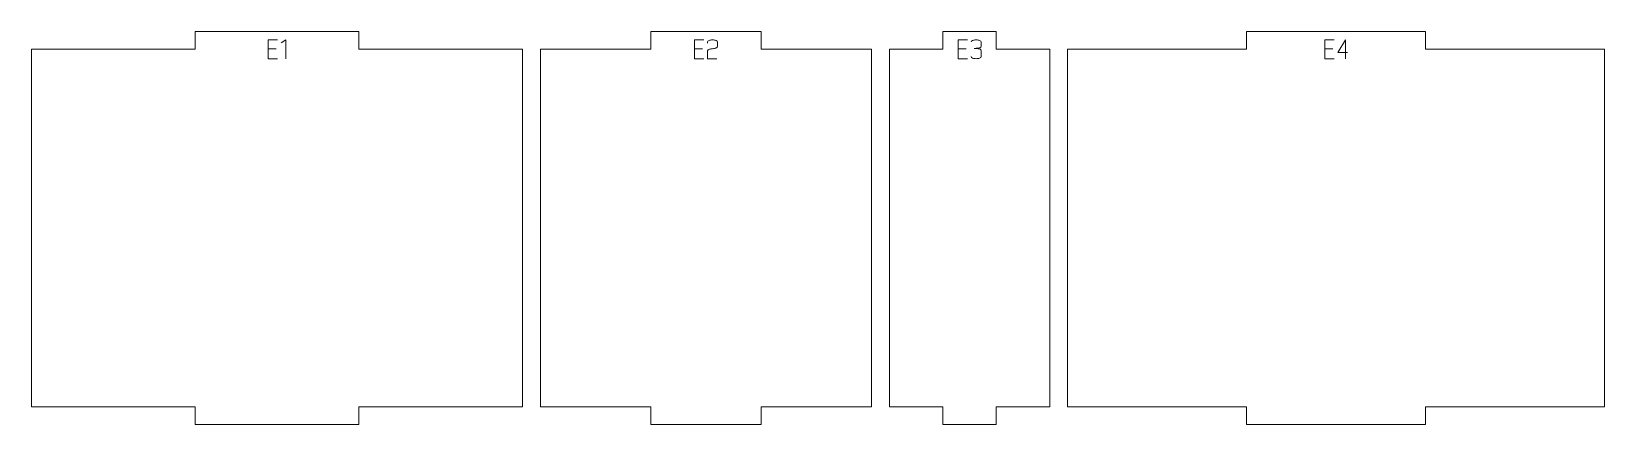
# Model space of a CAD drawing. Header units: centimetres. Extents: x -249 to 275, y -506 to 461.
# Drawn here: x -248.57 to -222.16, y 70.08 to 76.68 of the extents above; entities that cross this region are included whole.
import ezdxf

# ---------------------------------------------------------------- set-up
doc = ezdxf.new("R2010")
doc.units = ezdxf.units.CM
doc.header["$MEASUREMENT"] = 0
doc.layers.add('Capa 1', color=7, linetype='Continuous')

msp = doc.modelspace()

# ---------------------------------------------------------------- linework, layer by layer
at = {"layer": 'Capa 1', "color": 240, "lineweight": 9}
for points in [[(-248.5745, 76.37713), (-248.5745, 76.37713), (-248.5745, 70.37713), (-248.5745, 70.37713), (-248.5745, 70.37713), (-245.82591, 70.37713), (-245.82591, 70.37713), (-245.82591, 70.37713), (-245.82591, 70.07713), (-245.82591, 70.07713), (-245.82591, 70.07713), (-243.07731, 70.07713), (-243.07731, 70.07713), (-243.07731, 70.07713), (-243.07731, 70.37713), (-243.07731, 70.37713), (-243.07731, 70.37713), (-240.32872, 70.37713), (-240.32872, 70.37713), (-240.32872, 70.37713), (-240.32872, 76.37713), (-240.32872, 76.37713), (-240.32872, 76.37713), (-243.07731, 76.37713), (-243.07731, 76.37713), (-243.07731, 76.37713), (-243.07731, 76.67713), (-243.07731, 76.67713), (-243.07731, 76.67713), (-245.82591, 76.67713), (-245.82591, 76.67713), (-245.82591, 76.67713), (-245.82591, 76.37713), (-245.82591, 76.37713), (-245.82591, 76.37713), (-248.5745, 76.37713), (-248.5745, 76.37713)], [(-240.02872, 76.37713), (-240.02872, 76.37713), (-240.02872, 70.37713), (-240.02872, 70.37713), (-240.02872, 70.37713), (-238.17475, 70.37713), (-238.17475, 70.37713), (-238.17475, 70.37713), (-238.17475, 70.07713), (-238.17475, 70.07713), (-238.17475, 70.07713), (-236.32078, 70.07713), (-236.32078, 70.07713), (-236.32078, 70.07713), (-236.32078, 70.37713), (-236.32078, 70.37713), (-236.32078, 70.37713), (-234.46681, 70.37713), (-234.46681, 70.37713), (-234.46681, 70.37713), (-234.46681, 76.37713), (-234.46681, 76.37713), (-234.46681, 76.37713), (-236.32078, 76.37713), (-236.32078, 76.37713), (-236.32078, 76.37713), (-236.32078, 76.67713), (-236.32078, 76.67713), (-236.32078, 76.67713), (-238.17475, 76.67713), (-238.17475, 76.67713), (-238.17475, 76.67713), (-238.17475, 76.37713), (-238.17475, 76.37713), (-238.17475, 76.37713), (-240.02872, 76.37713), (-240.02872, 76.37713)], [(-234.16681, 76.37713), (-234.16681, 76.37713), (-234.16681, 70.37713), (-234.16681, 70.37713), (-234.16681, 70.37713), (-233.26991, 70.37713), (-233.26991, 70.37713), (-233.26991, 70.37713), (-233.26991, 70.07713), (-233.26991, 70.07713), (-233.26991, 70.07713), (-232.37301, 70.07713), (-232.37301, 70.07713), (-232.37301, 70.07713), (-232.37301, 70.37713), (-232.37301, 70.37713), (-232.37301, 70.37713), (-231.47612, 70.37713), (-231.47612, 70.37713), (-231.47612, 70.37713), (-231.47612, 76.37713), (-231.47612, 76.37713), (-231.47612, 76.37713), (-232.37301, 76.37713), (-232.37301, 76.37713), (-232.37301, 76.37713), (-232.37301, 76.67713), (-232.37301, 76.67713), (-232.37301, 76.67713), (-233.26991, 76.67713), (-233.26991, 76.67713), (-233.26991, 76.67713), (-233.26991, 76.37713), (-233.26991, 76.37713), (-233.26991, 76.37713), (-234.16681, 76.37713), (-234.16681, 76.37713)], [(-231.17612, 76.37713), (-231.17612, 76.37713), (-231.17612, 70.37713), (-231.17612, 70.37713), (-231.17612, 70.37713), (-228.17031, 70.37713), (-228.17031, 70.37713), (-228.17031, 70.37713), (-228.17031, 70.07713), (-228.17031, 70.07713), (-228.17031, 70.07713), (-225.1645, 70.07713), (-225.1645, 70.07713), (-225.1645, 70.07713), (-225.1645, 70.37713), (-225.1645, 70.37713), (-225.1645, 70.37713), (-222.1587, 70.37713), (-222.1587, 70.37713), (-222.1587, 70.37713), (-222.1587, 76.37713), (-222.1587, 76.37713), (-222.1587, 76.37713), (-225.1645, 76.37713), (-225.1645, 76.37713), (-225.1645, 76.37713), (-225.1645, 76.67713), (-225.1645, 76.67713), (-225.1645, 76.67713), (-228.17031, 76.67713), (-228.17031, 76.67713), (-228.17031, 76.67713), (-228.17031, 76.37713), (-228.17031, 76.37713), (-228.17031, 76.37713), (-231.17612, 76.37713), (-231.17612, 76.37713)]]:
    msp.add_open_spline(points, degree=3, knots=[0, 0, 0, 0, 0.08333333, 0.08333333, 0.08333333, 0.16666667, 0.16666667, 0.16666667, 0.25, 0.25, 0.25, 0.33333333, 0.33333333, 0.33333333, 0.41666667, 0.41666667, 0.41666667, 0.5, 0.5, 0.5, 0.58333333, 0.58333333, 0.58333333, 0.66666667, 0.66666667, 0.66666667, 0.75, 0.75, 0.75, 0.83333333, 0.83333333, 0.83333333, 0.91666667, 0.91666667, 0.91666667, 1, 1, 1, 1], dxfattribs=at)
at = {"layer": 'Capa 1', "color": 114, "lineweight": 9}
for points, knots in [([(-244.59974, 76.21993), (-244.59974, 76.21993), (-244.59974, 76.53637), (-244.59974, 76.53637), (-244.59974, 76.53637), (-244.44335, 76.53637), (-244.44335, 76.53637), (-244.44335, 76.53637), (-244.59974, 76.53637), (-244.59974, 76.53637), (-244.59974, 76.53637), (-244.59974, 76.38274), (-244.59974, 76.38274), (-244.59974, 76.38274), (-244.46537, 76.38274), (-244.46537, 76.38274), (-244.46537, 76.38274), (-244.59974, 76.38274), (-244.59974, 76.38274), (-244.59974, 76.38274), (-244.59974, 76.21993), (-244.59974, 76.21993), (-244.59974, 76.21993), (-244.44335, 76.21993), (-244.44335, 76.21993), (-244.44335, 76.21993), (-244.59974, 76.21993), (-244.59974, 76.21993)], [0, 0, 0, 0, 0.11111111, 0.11111111, 0.11111111, 0.22222222, 0.22222222, 0.22222222, 0.33333333, 0.33333333, 0.33333333, 0.44444444, 0.44444444, 0.44444444, 0.55555556, 0.55555556, 0.55555556, 0.66666667, 0.66666667, 0.66666667, 0.77777778, 0.77777778, 0.77777778, 0.88888889, 0.88888889, 0.88888889, 1, 1, 1, 1]), ([(-244.30348, 76.53683), (-244.30348, 76.53683), (-244.37961, 76.48409), (-244.37961, 76.48409), (-244.37961, 76.48409), (-244.30348, 76.53683), (-244.30348, 76.53683), (-244.30348, 76.53683), (-244.30348, 76.21993), (-244.30348, 76.21993), (-244.30348, 76.21993), (-244.30348, 76.53683), (-244.30348, 76.53683)], [0, 0, 0, 0, 0.25, 0.25, 0.25, 0.5, 0.5, 0.5, 0.75, 0.75, 0.75, 1, 1, 1, 1]), ([(-237.44038, 76.21993), (-237.44038, 76.21993), (-237.44038, 76.53637), (-237.44038, 76.53637), (-237.44038, 76.53637), (-237.28399, 76.53637), (-237.28399, 76.53637), (-237.28399, 76.53637), (-237.44038, 76.53637), (-237.44038, 76.53637), (-237.44038, 76.53637), (-237.44038, 76.38274), (-237.44038, 76.38274), (-237.44038, 76.38274), (-237.30601, 76.38274), (-237.30601, 76.38274), (-237.30601, 76.38274), (-237.44038, 76.38274), (-237.44038, 76.38274), (-237.44038, 76.38274), (-237.44038, 76.21993), (-237.44038, 76.21993), (-237.44038, 76.21993), (-237.28399, 76.21993), (-237.28399, 76.21993), (-237.28399, 76.21993), (-237.44038, 76.21993), (-237.44038, 76.21993)], [0, 0, 0, 0, 0.11111111, 0.11111111, 0.11111111, 0.22222222, 0.22222222, 0.22222222, 0.33333333, 0.33333333, 0.33333333, 0.44444444, 0.44444444, 0.44444444, 0.55555556, 0.55555556, 0.55555556, 0.66666667, 0.66666667, 0.66666667, 0.77777778, 0.77777778, 0.77777778, 0.88888889, 0.88888889, 0.88888889, 1, 1, 1, 1]), ([(-237.22071, 76.21993), (-237.22071, 76.21993), (-237.22071, 76.35247), (-237.22071, 76.35247), (-237.21979, 76.36439), (-237.20894, 76.37356), (-237.18815, 76.37998), (-237.17959, 76.3806), (-237.17141, 76.38159), (-237.16361, 76.38297), (-237.15582, 76.38434), (-237.14794, 76.38579), (-237.13999, 76.38732), (-237.12532, 76.38977), (-237.11408, 76.39176), (-237.10629, 76.39328), (-237.09849, 76.39481), (-237.09092, 76.3968), (-237.08358, 76.39925), (-237.06463, 76.40628), (-237.05515, 76.4153), (-237.05515, 76.4263), (-237.05515, 76.4263), (-237.05515, 76.50106), (-237.05515, 76.50106), (-237.05515, 76.51084), (-237.06302, 76.51917), (-237.07877, 76.52605), (-237.09451, 76.53293), (-237.11416, 76.53637), (-237.1377, 76.53637), (-237.16124, 76.53637), (-237.18089, 76.53293), (-237.19663, 76.52605), (-237.21238, 76.51917), (-237.22025, 76.51084), (-237.22025, 76.50106), (-237.22025, 76.50106), (-237.22025, 76.47859), (-237.22025, 76.47859), (-237.22025, 76.47859), (-237.22025, 76.50106), (-237.22025, 76.50106), (-237.22025, 76.51084), (-237.21238, 76.51917), (-237.19663, 76.52605), (-237.18089, 76.53293), (-237.16124, 76.53637), (-237.1377, 76.53637), (-237.11416, 76.53637), (-237.09451, 76.53293), (-237.07877, 76.52605), (-237.06302, 76.51917), (-237.05515, 76.51084), (-237.05515, 76.50106), (-237.05515, 76.50106), (-237.05515, 76.4263), (-237.05515, 76.4263), (-237.05515, 76.4153), (-237.06463, 76.40628), (-237.08358, 76.39925), (-237.09092, 76.3968), (-237.09849, 76.39481), (-237.10629, 76.39328), (-237.11408, 76.39176), (-237.12532, 76.38977), (-237.13999, 76.38732), (-237.14794, 76.38579), (-237.15582, 76.38434), (-237.16361, 76.38297), (-237.17141, 76.38159), (-237.17959, 76.3806), (-237.18815, 76.37998), (-237.20894, 76.37356), (-237.21979, 76.36439), (-237.22071, 76.35247), (-237.22071, 76.35247), (-237.22071, 76.21993), (-237.22071, 76.21993), (-237.22071, 76.21993), (-237.06386, 76.21993), (-237.06386, 76.21993), (-237.06386, 76.21993), (-237.22071, 76.21993), (-237.22071, 76.21993)], [0, 0, 0, 0, 0.03571429, 0.03571429, 0.03571429, 0.07142857, 0.07142857, 0.07142857, 0.10714286, 0.10714286, 0.10714286, 0.14285714, 0.14285714, 0.14285714, 0.17857143, 0.17857143, 0.17857143, 0.21428571, 0.21428571, 0.21428571, 0.25, 0.25, 0.25, 0.28571429, 0.28571429, 0.28571429, 0.32142857, 0.32142857, 0.32142857, 0.35714286, 0.35714286, 0.35714286, 0.39285714, 0.39285714, 0.39285714, 0.42857143, 0.42857143, 0.42857143, 0.46428571, 0.46428571, 0.46428571, 0.5, 0.5, 0.5, 0.53571429, 0.53571429, 0.53571429, 0.57142857, 0.57142857, 0.57142857, 0.60714286, 0.60714286, 0.60714286, 0.64285714, 0.64285714, 0.64285714, 0.67857143, 0.67857143, 0.67857143, 0.71428571, 0.71428571, 0.71428571, 0.75, 0.75, 0.75, 0.78571429, 0.78571429, 0.78571429, 0.82142857, 0.82142857, 0.82142857, 0.85714286, 0.85714286, 0.85714286, 0.89285714, 0.89285714, 0.89285714, 0.92857143, 0.92857143, 0.92857143, 0.96428571, 0.96428571, 0.96428571, 1, 1, 1, 1]), ([(-233.01408, 76.21993), (-233.01408, 76.21993), (-233.01408, 76.53637), (-233.01408, 76.53637), (-233.01408, 76.53637), (-232.85769, 76.53637), (-232.85769, 76.53637), (-232.85769, 76.53637), (-233.01408, 76.53637), (-233.01408, 76.53637), (-233.01408, 76.53637), (-233.01408, 76.38274), (-233.01408, 76.38274), (-233.01408, 76.38274), (-232.87971, 76.38274), (-232.87971, 76.38274), (-232.87971, 76.38274), (-233.01408, 76.38274), (-233.01408, 76.38274), (-233.01408, 76.38274), (-233.01408, 76.21993), (-233.01408, 76.21993), (-233.01408, 76.21993), (-232.85769, 76.21993), (-232.85769, 76.21993), (-232.85769, 76.21993), (-233.01408, 76.21993), (-233.01408, 76.21993)], [0, 0, 0, 0, 0.11111111, 0.11111111, 0.11111111, 0.22222222, 0.22222222, 0.22222222, 0.33333333, 0.33333333, 0.33333333, 0.44444444, 0.44444444, 0.44444444, 0.55555556, 0.55555556, 0.55555556, 0.66666667, 0.66666667, 0.66666667, 0.77777778, 0.77777778, 0.77777778, 0.88888889, 0.88888889, 0.88888889, 1, 1, 1, 1]), ([(-232.7114, 76.21993), (-232.73494, 76.21993), (-232.75459, 76.22337), (-232.77033, 76.23025), (-232.78608, 76.23713), (-232.79395, 76.24546), (-232.79395, 76.25524), (-232.79395, 76.24546), (-232.78608, 76.23713), (-232.77033, 76.23025), (-232.75459, 76.22337), (-232.73494, 76.21993), (-232.7114, 76.21993), (-232.68786, 76.21993), (-232.66821, 76.22337), (-232.65247, 76.23025), (-232.63672, 76.23713), (-232.62885, 76.24546), (-232.62885, 76.25524), (-232.62885, 76.25524), (-232.62885, 76.35843), (-232.62885, 76.35843), (-232.62885, 76.36669), (-232.63451, 76.37387), (-232.64582, 76.37998), (-232.65713, 76.3861), (-232.6903, 76.39023), (-232.74534, 76.39237), (-232.69061, 76.39573), (-232.65774, 76.39971), (-232.64674, 76.40429), (-232.63573, 76.40888), (-232.62977, 76.41637), (-232.62885, 76.42676), (-232.62885, 76.42676), (-232.62885, 76.50106), (-232.62885, 76.50106), (-232.62885, 76.51084), (-232.63672, 76.51917), (-232.65247, 76.52605), (-232.66821, 76.53293), (-232.68786, 76.53637), (-232.7114, 76.53637), (-232.73494, 76.53637), (-232.75459, 76.53293), (-232.77033, 76.52605), (-232.78608, 76.51917), (-232.79395, 76.51084), (-232.79395, 76.50106), (-232.79395, 76.51084), (-232.78608, 76.51917), (-232.77033, 76.52605), (-232.75459, 76.53293), (-232.73494, 76.53637), (-232.7114, 76.53637), (-232.68786, 76.53637), (-232.66821, 76.53293), (-232.65247, 76.52605), (-232.63672, 76.51917), (-232.62885, 76.51084), (-232.62885, 76.50106), (-232.62885, 76.50106), (-232.62885, 76.42676), (-232.62885, 76.42676), (-232.62977, 76.41637), (-232.63573, 76.40888), (-232.64674, 76.40429), (-232.65774, 76.39971), (-232.69061, 76.39573), (-232.74534, 76.39237), (-232.6903, 76.39023), (-232.65713, 76.3861), (-232.64582, 76.37998), (-232.63451, 76.37387), (-232.62885, 76.36669), (-232.62885, 76.35843), (-232.62885, 76.35843), (-232.62885, 76.25524), (-232.62885, 76.25524), (-232.62885, 76.24546), (-232.63672, 76.23713), (-232.65247, 76.23025), (-232.66821, 76.22337), (-232.68786, 76.21993), (-232.7114, 76.21993)], [0, 0, 0, 0, 0.03571429, 0.03571429, 0.03571429, 0.07142857, 0.07142857, 0.07142857, 0.10714286, 0.10714286, 0.10714286, 0.14285714, 0.14285714, 0.14285714, 0.17857143, 0.17857143, 0.17857143, 0.21428571, 0.21428571, 0.21428571, 0.25, 0.25, 0.25, 0.28571429, 0.28571429, 0.28571429, 0.32142857, 0.32142857, 0.32142857, 0.35714286, 0.35714286, 0.35714286, 0.39285714, 0.39285714, 0.39285714, 0.42857143, 0.42857143, 0.42857143, 0.46428571, 0.46428571, 0.46428571, 0.5, 0.5, 0.5, 0.53571429, 0.53571429, 0.53571429, 0.57142857, 0.57142857, 0.57142857, 0.60714286, 0.60714286, 0.60714286, 0.64285714, 0.64285714, 0.64285714, 0.67857143, 0.67857143, 0.67857143, 0.71428571, 0.71428571, 0.71428571, 0.75, 0.75, 0.75, 0.78571429, 0.78571429, 0.78571429, 0.82142857, 0.82142857, 0.82142857, 0.85714286, 0.85714286, 0.85714286, 0.89285714, 0.89285714, 0.89285714, 0.92857143, 0.92857143, 0.92857143, 0.96428571, 0.96428571, 0.96428571, 1, 1, 1, 1]), ([(-226.85728, 76.21993), (-226.85728, 76.21993), (-226.85728, 76.53637), (-226.85728, 76.53637), (-226.85728, 76.53637), (-226.70089, 76.53637), (-226.70089, 76.53637), (-226.70089, 76.53637), (-226.85728, 76.53637), (-226.85728, 76.53637), (-226.85728, 76.53637), (-226.85728, 76.38274), (-226.85728, 76.38274), (-226.85728, 76.38274), (-226.72291, 76.38274), (-226.72291, 76.38274), (-226.72291, 76.38274), (-226.85728, 76.38274), (-226.85728, 76.38274), (-226.85728, 76.38274), (-226.85728, 76.21993), (-226.85728, 76.21993), (-226.85728, 76.21993), (-226.70089, 76.21993), (-226.70089, 76.21993), (-226.70089, 76.21993), (-226.85728, 76.21993), (-226.85728, 76.21993)], [0, 0, 0, 0, 0.11111111, 0.11111111, 0.11111111, 0.22222222, 0.22222222, 0.22222222, 0.33333333, 0.33333333, 0.33333333, 0.44444444, 0.44444444, 0.44444444, 0.55555556, 0.55555556, 0.55555556, 0.66666667, 0.66666667, 0.66666667, 0.77777778, 0.77777778, 0.77777778, 0.88888889, 0.88888889, 0.88888889, 1, 1, 1, 1]), ([(-226.50736, 76.32449), (-226.50736, 76.32449), (-226.50736, 76.53683), (-226.50736, 76.53683), (-226.50736, 76.53683), (-226.63715, 76.32449), (-226.63715, 76.32449), (-226.63715, 76.32449), (-226.50736, 76.32449), (-226.50736, 76.32449)], [0, 0, 0, 0, 0.33333333, 0.33333333, 0.33333333, 0.66666667, 0.66666667, 0.66666667, 1, 1, 1, 1]), ([(-226.50736, 76.32449), (-226.50736, 76.32449), (-226.50736, 76.21993), (-226.50736, 76.21993), (-226.50736, 76.21993), (-226.50736, 76.32449), (-226.50736, 76.32449), (-226.50736, 76.32449), (-226.63715, 76.32449), (-226.63715, 76.32449), (-226.63715, 76.32449), (-226.50736, 76.53683), (-226.50736, 76.53683), (-226.50736, 76.53683), (-226.50736, 76.32449), (-226.50736, 76.32449), (-226.50736, 76.32449), (-226.47755, 76.32449), (-226.47755, 76.32449), (-226.47755, 76.32449), (-226.50736, 76.32449), (-226.50736, 76.32449)], [0, 0, 0, 0, 0.14285714, 0.14285714, 0.14285714, 0.28571429, 0.28571429, 0.28571429, 0.42857143, 0.42857143, 0.42857143, 0.57142857, 0.57142857, 0.57142857, 0.71428571, 0.71428571, 0.71428571, 0.85714286, 0.85714286, 0.85714286, 1, 1, 1, 1])]:
    msp.add_open_spline(points, degree=3, knots=knots, dxfattribs=at)

doc.saveas('drawing.dxf')
